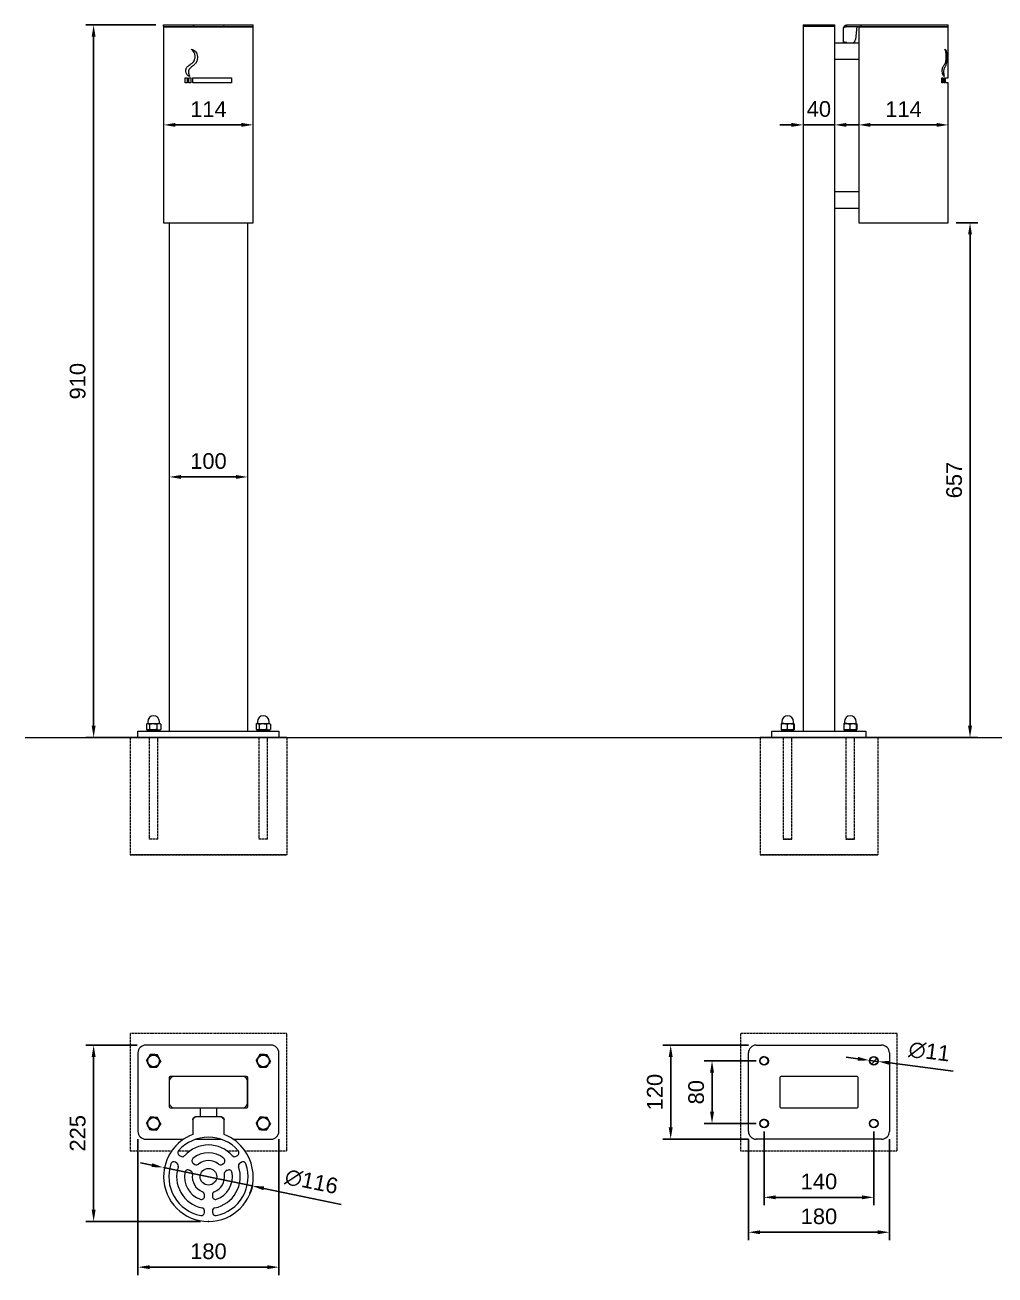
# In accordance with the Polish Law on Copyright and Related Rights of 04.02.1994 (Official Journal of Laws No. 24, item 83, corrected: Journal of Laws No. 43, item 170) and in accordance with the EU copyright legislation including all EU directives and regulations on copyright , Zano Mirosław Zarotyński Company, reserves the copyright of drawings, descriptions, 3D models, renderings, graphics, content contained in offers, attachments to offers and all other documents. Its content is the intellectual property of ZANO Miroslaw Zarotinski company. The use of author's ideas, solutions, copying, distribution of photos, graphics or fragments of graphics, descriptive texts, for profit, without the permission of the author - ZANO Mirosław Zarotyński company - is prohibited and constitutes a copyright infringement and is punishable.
# Model space of a CAD drawing. Header units: millimetres. Extents: x -94 to 2095, y 291 to 1887.
# Drawn here: x -94 to 1144, y 291 to 1887 of the extents above; entities that cross this region are included whole.
import ezdxf

# ---------------------------------------------------------------- set-up
doc = ezdxf.new("R2010")
doc.units = ezdxf.units.MM
doc.header["$PDSIZE"] = -1
doc.linetypes.add('HIDDEN', pattern=[1.905, 1.27, -0.635])
for name, color, linetype, lineweight in [('ZANO_R', 7, 'Continuous', 0), ('ZANO_R_przerywana', 7, 'HIDDEN', 0), ('ZANO_W', 1, 'Continuous', 0)]:
    doc.layers.add(name, color=color, linetype=linetype, lineweight=lineweight)
doc.styles.add('Arial', font='arial.ttf')
doc.styles.get("Standard").update_dxf_attribs({"font": 'ARIALUNI.TTF'})
doc.dimstyles.new('pl i ang', dxfattribs={"dimtxt": 50, "dimasz": 50, "dimexe": 1.25, "dimexo": 0.625, "dimgap": 10, "dimtad": 1, "dimtoh": 1, "dimtxsty": 'Standard', "dimcen": 2.5, "dimclrd": 1, "dimclre": 1, "dimclrt": 1, "dimadec": 0, "dimazin": 0, "dimtfac": 1, "dimtmove": 0, "dimatfit": 3, "dimfxl": 1, "dimarcsym": 1})
pattern_1 = [(45, (573.797, 371.81), (-11.2315, 11.2315), [])]

# ---------------------------------------------------------------- blocks, each defined once
blk = doc.blocks.new('*D423')
at = {"layer": 'ZANO_W', "color": 1, "lineweight": -2}
for p, q in [((73, 1887.4), (-16.4, 1887.4)), ((-6.4, 1872.4), (-6.4, 992.4)), ((40.1, 977.4), (-16.4, 977.4))]:
    blk.add_line(p, q, dxfattribs=at)
at = {"layer": 'ZANO_W', "color": 1}
for points in [[(-3.9, 1872.4), (-8.9, 1872.4), (-6.4, 1887.4)], [(-8.9, 992.4), (-3.9, 992.4), (-6.4, 977.4)]]:
    blk.add_solid(points, dxfattribs=at)
at = {"layer": 'ZANO_W', "color": 1, "insert": (-26.7, 1432.4), "char_height": 20, "attachment_point": 5, "rotation": 90, "style": 'Arial'}
blk.add_mtext('910', dxfattribs=at)
blk = doc.blocks.new('*D425')
at = {"layer": 'ZANO_W', "color": 1, "lineweight": -2}
for p, q in [((49.3, 584.3), (-16.4, 584.3)), ((-6.4, 569.3), (-6.4, 374)), ((130.2, 359), (-16.4, 359))]:
    blk.add_line(p, q, dxfattribs=at)
at = {"layer": 'ZANO_W', "color": 1}
for points in [[(-3.9, 569.3), (-8.9, 569.3), (-6.4, 584.3)], [(-8.9, 374), (-3.9, 374), (-6.4, 359)]]:
    blk.add_solid(points, dxfattribs=at)
at = {"layer": 'ZANO_W', "color": 1, "insert": (-26.7, 471.7), "char_height": 20, "attachment_point": 5, "rotation": 90, "style": 'Arial'}
blk.add_mtext('225', dxfattribs=at)
blk = doc.blocks.new('*D426')
at = {"layer": 'ZANO_W', "color": 1, "lineweight": -2}
for p, q in [((839.6, 564.2), (773.2, 564.2)), ((783.2, 549.2), (783.2, 499.2)), ((839.6, 484.2), (773.2, 484.2))]:
    blk.add_line(p, q, dxfattribs=at)
at = {"layer": 'ZANO_W', "color": 1}
for points in [[(785.7, 549.2), (780.7, 549.2), (783.2, 564.2)], [(780.7, 499.2), (785.7, 499.2), (783.2, 484.2)]]:
    blk.add_solid(points, dxfattribs=at)
at = {"layer": 'ZANO_W', "color": 1, "insert": (763, 524.2), "char_height": 20, "attachment_point": 5, "rotation": 90, "style": 'Arial'}
blk.add_mtext('80', dxfattribs=at)
blk = doc.blocks.new('*D427')
at = {"layer": 'ZANO_W', "color": 1, "lineweight": -2}
for p, q in [((829.6, 584.3), (720.4, 584.3)), ((730.4, 479.2), (730.4, 569.3)), ((829.6, 464.2), (720.4, 464.2))]:
    blk.add_line(p, q, dxfattribs=at)
at = {"layer": 'ZANO_W', "color": 1}
for points in [[(732.9, 569.3), (727.9, 569.3), (730.4, 584.3)], [(727.9, 479.2), (732.9, 479.2), (730.4, 464.2)]]:
    blk.add_solid(points, dxfattribs=at)
at = {"layer": 'ZANO_W', "color": 1, "insert": (710.2, 524.3), "char_height": 20, "attachment_point": 5, "rotation": 90, "style": 'Arial'}
blk.add_mtext('120', dxfattribs=at)
blk = doc.blocks.new('*D428')
at = {"layer": 'ZANO_W', "color": 1, "lineweight": -2}
for p, q in [((849.6, 474.2), (849.6, 379.9)), ((989.7, 474.2), (989.7, 379.9)), ((864.6, 389.9), (974.7, 389.9))]:
    blk.add_line(p, q, dxfattribs=at)
at = {"layer": 'ZANO_W', "color": 1}
for points in [[(864.6, 392.4), (864.6, 387.4), (849.6, 389.9)], [(974.7, 387.4), (974.7, 392.4), (989.7, 389.9)]]:
    blk.add_solid(points, dxfattribs=at)
at = {"layer": 'ZANO_W', "color": 1, "insert": (919.7, 410.1), "char_height": 20, "attachment_point": 5, "style": 'Arial'}
blk.add_mtext('140', dxfattribs=at)
blk = doc.blocks.new('*D429')
at = {"layer": 'ZANO_W', "color": 1, "lineweight": -2}
for p, q in [((829.6, 464.2), (829.6, 335.3)), ((1009.7, 464.2), (1009.7, 335.3)), ((844.6, 345.3), (994.7, 345.3))]:
    blk.add_line(p, q, dxfattribs=at)
at = {"layer": 'ZANO_W', "color": 1}
for points in [[(844.6, 347.8), (844.6, 342.8), (829.6, 345.3)], [(994.7, 342.8), (994.7, 347.8), (1009.7, 345.3)]]:
    blk.add_solid(points, dxfattribs=at)
at = {"layer": 'ZANO_W', "color": 1, "insert": (919.7, 365.5), "char_height": 20, "attachment_point": 5, "style": 'Arial'}
blk.add_mtext('180', dxfattribs=at)
blk = doc.blocks.new('*D430')
at = {"layer": 'ZANO_W', "color": 1, "lineweight": -2}
for p, q in [((50.1, 464.2), (50.1, 290.7)), ((230.2, 464.2), (230.2, 290.7)), ((65.1, 300.7), (215.2, 300.7))]:
    blk.add_line(p, q, dxfattribs=at)
at = {"layer": 'ZANO_W', "color": 1}
for points in [[(65.1, 303.2), (65.1, 298.2), (50.1, 300.7)], [(215.2, 298.2), (215.2, 303.2), (230.2, 300.7)]]:
    blk.add_solid(points, dxfattribs=at)
at = {"layer": 'ZANO_W', "color": 1, "insert": (140.2, 320.9), "char_height": 20, "attachment_point": 5, "style": 'Arial'}
blk.add_mtext('180', dxfattribs=at)
blk = doc.blocks.new('*D431')
at = {"layer": 'ZANO_W', "color": 1, "lineweight": -2}
for p, q in [((1094.8, 1634.8), (1122.6, 1634.8)), ((1112.6, 1619.8), (1112.6, 992.4)), ((989.6, 977.4), (1122.6, 977.4))]:
    blk.add_line(p, q, dxfattribs=at)
at = {"layer": 'ZANO_W', "color": 1}
for points in [[(1115.1, 1619.8), (1110.1, 1619.8), (1112.6, 1634.8)], [(1110.1, 992.4), (1115.1, 992.4), (1112.6, 977.4)]]:
    blk.add_solid(points, dxfattribs=at)
at = {"layer": 'ZANO_W', "color": 1, "insert": (1092.4, 1306.1), "char_height": 20, "attachment_point": 5, "rotation": 90, "style": 'Arial'}
blk.add_mtext('657', dxfattribs=at)
blk = doc.blocks.new('*D432')
at = {"layer": 'ZANO_W', "color": 1, "lineweight": -2}
for p, q in [((970.5, 1769.8), (970.5, 1769.8)), ((985.5, 1759.8), (1069.8, 1759.8)), ((1084.8, 1769.8), (1084.8, 1769.8))]:
    blk.add_line(p, q, dxfattribs=at)
at = {"layer": 'ZANO_W', "color": 1}
for points in [[(985.5, 1762.3), (985.5, 1757.3), (970.5, 1759.8)], [(1069.8, 1757.3), (1069.8, 1762.3), (1084.8, 1759.8)]]:
    blk.add_solid(points, dxfattribs=at)
at = {"layer": 'ZANO_W', "color": 1, "insert": (1027.7, 1779.9), "char_height": 20, "attachment_point": 5, "style": 'Arial'}
blk.add_mtext('114', dxfattribs=at)
blk = doc.blocks.new('*D433')
at = {"layer": 'ZANO_W', "color": 1, "lineweight": -2}
for p, q in [((884.6, 1759.8), (869.6, 1759.8)), ((899.6, 1769.8), (899.6, 1769.8)), ((939.6, 1759.8), (899.6, 1759.8)), ((939.6, 1769.8), (939.6, 1769.8)), ((954.6, 1759.8), (969.6, 1759.8))]:
    blk.add_line(p, q, dxfattribs=at)
at = {"layer": 'ZANO_W', "color": 1}
for points in [[(884.6, 1757.3), (884.6, 1762.3), (899.6, 1759.8)], [(954.6, 1762.3), (954.6, 1757.3), (939.6, 1759.8)]]:
    blk.add_solid(points, dxfattribs=at)
at = {"layer": 'ZANO_W', "color": 1, "insert": (919.6, 1780), "char_height": 20, "attachment_point": 5, "style": 'Arial'}
blk.add_mtext('40', dxfattribs=at)
blk = doc.blocks.new('*D434')
at = {"layer": 'ZANO_W', "color": 1, "lineweight": -2}
for p, q in [((83, 1769.8), (83, 1769.8)), ((98, 1759.8), (182.3, 1759.8)), ((197.3, 1769.8), (197.3, 1769.8))]:
    blk.add_line(p, q, dxfattribs=at)
at = {"layer": 'ZANO_W', "color": 1}
for points in [[(98, 1762.3), (98, 1757.3), (83, 1759.8)], [(182.3, 1757.3), (182.3, 1762.3), (197.3, 1759.8)]]:
    blk.add_solid(points, dxfattribs=at)
at = {"layer": 'ZANO_W', "color": 1, "insert": (140.2, 1779.9), "char_height": 20, "attachment_point": 5, "style": 'Arial'}
blk.add_mtext('114', dxfattribs=at)
blk = doc.blocks.new('*D435')
at = {"layer": 'ZANO_W', "color": 1, "lineweight": -2}
for p, q in [((90.1, 1320.1), (90.1, 1320.1)), ((105.1, 1310.1), (175.2, 1310.1)), ((190.2, 1320.1), (190.2, 1320.1))]:
    blk.add_line(p, q, dxfattribs=at)
at = {"layer": 'ZANO_W', "color": 1}
for points in [[(105.1, 1312.6), (105.1, 1307.6), (90.1, 1310.1)], [(175.2, 1307.6), (175.2, 1312.6), (190.2, 1310.1)]]:
    blk.add_solid(points, dxfattribs=at)
at = {"layer": 'ZANO_W', "color": 1, "insert": (140.2, 1330.3), "char_height": 20, "attachment_point": 5, "style": 'Arial'}
blk.add_mtext('100', dxfattribs=at)
blk = doc.blocks.new('*D436')
at = {"layer": 'ZANO_W', "color": 1, "lineweight": -2}
for p, q in [((969.4, 566.8), (954.5, 568.8)), ((984.3, 564.9), (995.2, 563.5)), ((1010.1, 561.6), (1090.9, 551.1))]:
    blk.add_line(p, q, dxfattribs=at)
at = {"layer": 'ZANO_W', "color": 1}
for points in [[(969.1, 564.4), (969.7, 569.3), (984.3, 564.9)], [(1010.4, 564.1), (1009.7, 559.1), (995.2, 563.5)]]:
    blk.add_solid(points, dxfattribs=at)
at = {"layer": 'ZANO_W', "color": 1, "insert": (1060.6, 576), "char_height": 20, "attachment_point": 5, "rotation": 352.6423, "style": 'Arial'}
blk.add_mtext('∅11', dxfattribs=at)
blk = doc.blocks.new('*D437')
at = {"layer": 'ZANO_W', "color": 1, "lineweight": -2}
for p, q in [((68, 431), (53.4, 434.1)), ((82.7, 428), (196.1, 404.5)), ((309.7, 380.9), (210.8, 401.4))]:
    blk.add_line(p, q, dxfattribs=at)
blk.add_arc((139.4, 416.2), 57.9, 338.3855, 350.093, dxfattribs=at)
at = {"layer": 'ZANO_W', "color": 1}
for points in [[(67.5, 428.6), (68.5, 433.5), (82.7, 428)], [(211.3, 403.9), (210.3, 399), (196.1, 404.5)]]:
    blk.add_solid(points, dxfattribs=at)
at = {"layer": 'ZANO_W', "color": 1, "insert": (271.8, 410), "char_height": 20, "attachment_point": 5, "rotation": 348.2925, "style": 'Arial'}
blk.add_mtext('∅116', dxfattribs=at)

msp = doc.modelspace()

# ---------------------------------------------------------------- hatches: boundary and pattern name
at = {"layer": 'ZANO_R'}
h = msp.add_hatch(dxfattribs=at)
h.set_pattern_fill('ANSI31', color=256, scale=5.002749, style=0)
h.set_pattern_definition(pattern_1)
edge = h.paths.add_edge_path(flags=0)
edge.add_arc((849.6, 564.2), 5, 0, 360)
h = msp.add_hatch(dxfattribs=at)
h.set_pattern_fill('ANSI31', color=256, scale=5.002749, style=0)
h.set_pattern_definition(pattern_1)
edge = h.paths.add_edge_path(flags=0)
edge.add_arc((989.7, 564.2), 5, 0, 360)

# ---------------------------------------------------------------- linework, layer by layer
for p, q in [((83, 1887.4), (197.3, 1887.4)), ((83, 1885.4), (83, 1887.4)), ((83, 1885.4), (197.3, 1885.4)), ((83, 1884.9), (83, 1634.8)), ((83, 1884.9), (197.3, 1884.9)), ((90.1, 1885.4), (90.1, 1884.9)), ((120.8, 1885.3), (120.1, 1885.4)), ((122.1, 1885.3), (120.1, 1885.3)), ((122.1, 1885.3), (120.1, 1885.3)), ((120.1, 1885.3), (120.1, 1885.3)), ((120.1, 1884.9), (120.1, 1885.3)), ((122.1, 1885.3), (122.1, 1885.3)), ((122.1, 1884.9), (122.1, 1885.3)), ((122.1, 1885.3), (122.3, 1884.9)), ((158, 1884.9), (158.2, 1885.3)), ((158.2, 1885.3), (160.2, 1885.3)), ((158.2, 1885.3), (160.2, 1885.3)), ((158.2, 1885.3), (158.2, 1885.3)), ((158.2, 1885.3), (158.2, 1884.9)), ((160.2, 1885.4), (159.5, 1885.3)), ((160.2, 1885.3), (160.2, 1885.3)), ((160.2, 1885.3), (160.2, 1884.9)), ((190.2, 1885.4), (190.2, 1884.9)), ((197.3, 1885.4), (197.3, 1887.4)), ((197.3, 1634.8), (197.3, 1884.9)), ((899.6, 1887.4), (899.6, 1885.9)), ((899.6, 1887.4), (906, 1887.4)), ((899.6, 1885.9), (906, 1885.9)), ((899.6, 1885.9), (899.6, 985.4)), ((906, 1887.4), (933.2, 1887.4)), ((906, 1885.9), (933.2, 1885.9)), ((933.2, 1887.4), (939.6, 1887.4)), ((933.2, 1885.9), (939.6, 1885.9)), ((939.6, 1887.4), (939.6, 1885.9)), ((939.6, 1885.9), (939.6, 985.4)), ((955.1, 1885.4), (955.1, 1887.4)), ((955.1, 1887.4), (973.6, 1887.4)), ((955.1, 1885.4), (973.6, 1885.4)), ((955.1, 1885.3), (968.3, 1885.3)), ((966.6, 1868.9), (968.3, 1885.3)), ((970.5, 1884.9), (970.5, 1634.8)), ((970.5, 1884.9), (1084.8, 1884.9)), ((973.6, 1885.4), (973.6, 1887.4)), ((973.6, 1887.4), (1027.7, 1887.4)), ((973.6, 1885.4), (1027.7, 1885.4)), ((1027.7, 1887.4), (1084.8, 1887.4)), ((1027.7, 1885.4), (1084.8, 1885.4)), ((1084.8, 1885.4), (1084.8, 1887.4)), ((1084.8, 1819.8), (1084.8, 1884.9)), ((951.1, 1865.7), (951.1, 1883.4)), ((939.6, 1864.5), (970.5, 1864.5)), ((955.1, 1865.1), (957.8, 1864.5)), ((958.9, 1864.4), (961.6, 1864.4)), ((970.5, 1843.2), (939.6, 1843.2)), ((110.5, 1819.8), (112.9, 1819.8)), ((110.5, 1813.7), (110.5, 1819.8)), ((112.9, 1813.7), (110.5, 1813.7)), ((112.9, 1819.8), (112.9, 1813.7)), ((115.3, 1819.8), (117.7, 1819.8)), ((115.3, 1813.7), (115.3, 1819.8)), ((117.7, 1813.7), (115.3, 1813.7)), ((117.7, 1819.8), (117.7, 1813.7)), ((120.1, 1819.8), (169.8, 1819.8)), ((120.1, 1813.7), (120.1, 1819.8)), ((169.8, 1813.7), (120.1, 1813.7)), ((169.8, 1819.8), (169.8, 1813.7)), ((1076.6, 1819.8), (1078, 1819.8)), ((1076.6, 1813.7), (1076.6, 1819.8)), ((1078, 1813.7), (1076.6, 1813.7)), ((1078, 1819.8), (1078, 1813.7)), ((1079.2, 1819.8), (1080.3, 1819.8)), ((1079.2, 1813.7), (1079.2, 1819.8)), ((1080.3, 1813.7), (1079.2, 1813.7)), ((1080.3, 1819.8), (1080.3, 1813.7)), ((1081.2, 1819.8), (1084.8, 1819.8)), ((1081.2, 1813.7), (1081.2, 1819.8)), ((1084.8, 1813.7), (1081.2, 1813.7)), ((1084.8, 1634.8), (1084.8, 1813.7)), ((939.6, 1674.5), (970.5, 1674.5)), ((970.5, 1653.2), (939.6, 1653.2)), ((83, 1634.8), (197.3, 1634.8)), ((90.1, 1634.8), (90.1, 985.4)), ((190.2, 1634.8), (190.2, 985.4)), ((970.5, 1634.8), (1084.8, 1634.8)), ((60.9, 994.3), (60.9, 987.7)), ((62.1, 995), (61.1, 994.4)), ((62.1, 995), (63, 995)), ((62.6, 997.5), (62.6, 995.2)), ((63, 995), (69.7, 995)), ((65.1, 994.3), (65.1, 987.7)), ((69.7, 995), (76.8, 995)), ((74.3, 994.3), (74.3, 987.7)), ((76.8, 995), (78.1, 995)), ((77.6, 995.2), (77.6, 997.5)), ((79.1, 994.4), (78.1, 995)), ((79.3, 994.3), (79.1, 994.4)), ((79.3, 994.3), (79.3, 987.7)), ((201, 994.3), (201, 987.7)), ((202.2, 995), (201.2, 994.4)), ((202.2, 995), (203, 995)), ((202.7, 997.5), (202.7, 995.2)), ((203, 995), (209.8, 995)), ((205.1, 994.3), (205.1, 987.7)), ((209.8, 995), (216.9, 995)), ((214.4, 994.3), (214.4, 987.7)), ((216.9, 995), (218.2, 995)), ((217.7, 995.2), (217.7, 997.5)), ((219.2, 994.4), (218.2, 995)), ((219.4, 994.3), (219.2, 994.4)), ((219.4, 994.3), (219.4, 987.7)), ((871.4, 994.3), (871.4, 987.7)), ((875.3, 995), (871.7, 995)), ((872.2, 997.5), (872.2, 995.2)), ((875.3, 995), (883.3, 995)), ((879.2, 994.3), (879.2, 987.7)), ((883.3, 995), (887.7, 995)), ((887.2, 995.2), (887.2, 997.5)), ((887.4, 994.3), (887.4, 987.7)), ((887.9, 994.3), (887.9, 987.7)), ((951.5, 994.3), (951.5, 987.7)), ((955.3, 995), (951.7, 995)), ((952.2, 997.5), (952.2, 995.2)), ((955.3, 995), (963.3, 995)), ((959.2, 994.3), (959.2, 987.7)), ((963.3, 995), (967.7, 995)), ((967.2, 995.2), (967.2, 997.5)), ((967.4, 994.3), (967.4, 987.7)), ((968, 994.3), (968, 987.7)), ((-94, 977.4), (559.7, 977.4)), ((40.1, 977.4), (240.2, 977.4)), ((240.2, 977.4), (40.1, 977.4)), ((50.1, 977.4), (50.1, 985.4)), ((50.1, 985.4), (60.1, 985.4)), ((60.1, 985.4), (220.2, 985.4)), ((61.1, 987.6), (62.1, 987)), ((62.1, 987), (62.1, 985.4)), ((62.1, 987), (63, 987)), ((63, 987), (68.6, 987)), ((63, 987), (69.7, 987)), ((75.6, 977.4), (64.6, 977.4)), ((75.6, 977.4), (64.6, 977.4)), ((68.6, 987), (76.8, 987)), ((69.7, 987), (76.8, 987)), ((76.8, 987), (78.1, 987)), ((78.1, 987), (79.1, 987.6)), ((78.1, 985.4), (78.1, 987)), ((79.1, 987.6), (79.3, 987.7)), ((201.2, 987.6), (202.2, 987)), ((202.2, 987), (202.2, 985.4)), ((202.2, 987), (203, 987)), ((203, 987), (208.7, 987)), ((203, 987), (209.8, 987)), ((215.7, 977.4), (204.7, 977.4)), ((215.7, 977.4), (204.7, 977.4)), ((208.7, 987), (216.9, 987)), ((209.8, 987), (216.9, 987)), ((216.9, 987), (218.2, 987)), ((218.2, 987), (219.2, 987.6)), ((218.2, 985.4), (218.2, 987)), ((219.2, 987.6), (219.4, 987.7)), ((220.2, 985.4), (230.2, 985.4)), ((230.2, 985.4), (230.2, 977.4)), ((559.7, 977.4), (1261.8, 977.4)), ((844.6, 977.4), (994.7, 977.4)), ((994.7, 977.4), (844.6, 977.4)), ((859.6, 977.4), (859.6, 985.4)), ((859.6, 985.4), (869.6, 985.4)), ((869.6, 985.4), (969.6, 985.4)), ((871.7, 987), (871.7, 985.4)), ((871.7, 987), (887.5, 987)), ((875.3, 987), (871.7, 987)), ((874.2, 977.4), (885.2, 977.4)), ((874.2, 977.4), (885.2, 977.4)), ((875.3, 987), (883.3, 987)), ((883.3, 987), (887.7, 987)), ((887.7, 985.4), (887.7, 987)), ((887.7, 987), (887.7, 987)), ((951.7, 987), (951.7, 985.4)), ((951.7, 987), (967.6, 987)), ((955.3, 987), (951.7, 987)), ((954.2, 977.4), (965.2, 977.4)), ((954.2, 977.4), (965.2, 977.4)), ((955.3, 987), (963.3, 987)), ((963.3, 987), (967.7, 987)), ((967.7, 985.4), (967.7, 987)), ((967.7, 987), (967.7, 987)), ((969.6, 985.4), (979.6, 985.4)), ((979.6, 985.4), (979.6, 977.4)), ((220.2, 584.3), (60.1, 584.3)), ((839.6, 584.3), (999.7, 584.3)), ((50.1, 574.3), (50.1, 474.2)), ((230.2, 474.2), (230.2, 574.3)), ((829.6, 474.2), (829.6, 574.3)), ((1009.7, 574.3), (1009.7, 474.2)), ((90, 542.9), (90, 505.7)), ((188.8, 544.4), (91.5, 544.4)), ((183.8, 544.3), (96.5, 544.3)), ((190.3, 505.7), (190.3, 542.9)), ((869.6, 542.9), (869.6, 505.7)), ((968.3, 544.4), (871.1, 544.4)), ((969.8, 505.7), (969.8, 542.9)), ((90.1, 537.9), (90.1, 510.7)), ((190.2, 510.7), (190.2, 537.9)), ((91.5, 504.2), (188.8, 504.2)), ((96.5, 504.3), (183.8, 504.3)), ((129.5, 504.2), (129.5, 492.8)), ((150.8, 492.8), (150.8, 504.2)), ((871.1, 504.2), (968.3, 504.2)), ((120.1, 488.8), (120.1, 470.3)), ((156.2, 492.8), (124.1, 492.8)), ((160.2, 470.3), (160.2, 488.8)), ((60.1, 464.2), (108.5, 464.2)), ((124.3, 464.2), (156, 464.2)), ((171.8, 464.2), (220.2, 464.2)), ((999.7, 464.2), (839.6, 464.2)), ((99.8, 433.7), (98.1, 434.7)), ((103.1, 443.4), (104.8, 442.4)), ((121, 433), (122.9, 432)), ((157.4, 432), (159.3, 433)), ((175.5, 442.4), (177.2, 443.4)), ((182.2, 434.7), (180.5, 433.7)), ((117.9, 423.3), (116, 424.4)), ((164.3, 424.4), (162.4, 423.3)), ((135.1, 391.2), (135.1, 393.4)), ((145.2, 393.4), (145.2, 391.2)), ((135.1, 370.5), (135.1, 372.6)), ((145.2, 372.6), (145.2, 370.5)), ((114.7, 365), (114.7, 365))]:
    msp.add_line(p, q, dxfattribs=at)
for centre, radius in [((70.1, 564.2), 7.5), ((210.2, 564.2), 7.5), ((849.6, 564.3), 5.5), ((849.6, 564.2), 5), ((989.7, 564.2), 5.5), ((989.7, 564.2), 5), ((70.1, 484.2), 7.5), ((210.2, 484.2), 7.5), ((849.6, 484.3), 5.5), ((849.6, 484.2), 5), ((989.7, 484.2), 5.5), ((989.7, 484.2), 5), ((140.2, 416.2), 10.6)]:
    msp.add_circle(centre, radius, dxfattribs=at)
for centre, radius, start, end in [((961.6, 1869.4), 5, 270, 354), ((958.9, 1869.4), 5, 257.7545, 270), ((62.4, 995.2), 0.25, 270, 0), ((70.1, 997.5), 7.5, 0, 180), ((77.9, 995.2), 0.25, 180, 270), ((202.4, 995.2), 0.25, 270, 0), ((210.2, 997.5), 7.5, 0, 180), ((217.9, 995.2), 0.25, 180, 270), ((871.9, 995.2), 0.25, 270, 0), ((879.7, 997.5), 7.5, 0, 180), ((887.4, 995.2), 0.25, 180, 270), ((952, 995.2), 0.25, 270, 0), ((959.7, 997.5), 7.5, 0, 180), ((967.5, 995.2), 0.25, 180, 270), ((60.1, 574.3), 10, 90, 180), ((220.2, 574.3), 10, 0, 90), ((839.6, 574.3), 10, 90, 180), ((999.7, 574.3), 10, 0, 90), ((70.1, 564.2), 8, 146.8424, 206.8424), ((70.1, 564.2), 8, 206.8424, 266.8424), ((70.1, 564.2), 8, 86.8424, 146.8424), ((70.1, 564.2), 8, 266.8424, 326.8424), ((70.1, 564.2), 8, 26.8424, 86.8424), ((70.1, 564.2), 8, 326.8424, 26.8424), ((210.2, 564.2), 8, 146.8424, 206.8424), ((210.2, 564.2), 8, 206.8424, 266.8424), ((210.2, 564.2), 8, 86.8424, 146.8424), ((210.2, 564.2), 8, 266.8424, 326.8424), ((210.2, 564.2), 8, 26.8424, 86.8424), ((210.2, 564.2), 8, 326.8424, 26.8424), ((849.6, 564.2), 5.5, 90, 155.8428), ((91.5, 542.9), 1.5, 90, 180), ((96.5, 537.9), 6.4, 90, 180), ((183.8, 537.9), 6.4, 0, 90), ((188.8, 542.9), 1.5, 0, 90), ((871.1, 542.9), 1.5, 90, 180), ((968.3, 542.9), 1.5, 0, 90), ((91.5, 505.7), 1.5, 180, 270), ((96.5, 510.7), 6.4, 180, 270), ((183.8, 510.7), 6.4, 270, 0), ((188.8, 505.7), 1.5, 270, 0), ((871.1, 505.7), 1.5, 180, 270), ((968.3, 505.7), 1.5, 270, 0), ((70.1, 484.2), 8, 146.8424, 206.8424), ((70.1, 484.2), 8, 206.8424, 266.8424), ((70.1, 484.2), 8, 86.8424, 146.8424), ((70.1, 484.2), 8, 266.8424, 326.8424), ((70.1, 484.2), 8, 26.8424, 86.8424), ((70.1, 484.2), 8, 326.8424, 26.8424), ((210.2, 484.2), 8, 146.8424, 206.8424), ((210.2, 484.2), 8, 206.8424, 266.8424), ((210.2, 484.2), 8, 86.8424, 146.8424), ((210.2, 484.2), 8, 266.8424, 326.8424), ((210.2, 484.2), 8, 26.8424, 86.8424), ((210.2, 484.2), 8, 326.8424, 26.8424), ((849.6, 484.2), 5.5, 90, 155.8428), ((60.1, 474.2), 10, 180, 270), ((140.9, 416.2), 57.9, 110.9828, 180), ((140.2, 416.2), 50.6, 41.1478, 138.8522), ((139.4, 416.2), 57.9, 0, 69.0172), ((220.2, 474.2), 10, 270, 0), ((839.6, 474.2), 10, 180, 270), ((999.7, 474.2), 10, 270, 0), ((105.1, 446.9), 4, 138.8522, 240), ((140.2, 416.2), 40.6, 41.6551, 138.3449), ((175.2, 446.9), 4, 300, 41.1478), ((140.2, 416.2), 50.6, 161.1478, 258.8522), ((96.1, 431.3), 4, 60, 161.1478), ((97.8, 430.2), 4, 341.6551, 60), ((106.8, 445.8), 4, 240, 318.3449), ((123, 436.5), 4, 130.1851, 240), ((140.2, 416.2), 30.6, 49.8149, 130.1851), ((124.9, 435.4), 4, 240, 308.494), ((140.2, 416.2), 20.6, 51.506, 128.494), ((140.2, 416.2), 50.6, 281.1478, 18.8522), ((155.4, 435.4), 4, 231.506, 300), ((157.3, 436.5), 4, 300, 49.8149), ((173.5, 445.8), 4, 221.6551, 300), ((182.5, 430.2), 4, 120, 198.3449), ((184.2, 431.3), 4, 18.8522, 120), ((140.2, 416.2), 57.2, 180, 0), ((140.2, 416.2), 40.6, 161.6551, 258.3449), ((140.2, 416.2), 30.6, 169.8149, 250.1851), ((114, 420.9), 4, 60, 169.8149), ((115.9, 419.8), 4, 351.506, 60), ((140.2, 416.2), 20.6, 171.506, 248.494), ((140.2, 416.2), 20.6, 291.506, 8.494), ((140.2, 416.2), 40.6, 281.6551, 18.3449), ((140.2, 416.2), 30.6, 289.8149, 10.1851), ((164.4, 419.8), 4, 120, 188.494), ((166.3, 420.9), 4, 10.1851, 120), ((131.1, 391.2), 4, 250.1851, 0), ((131.1, 393.4), 4, 0, 68.494), ((149.2, 393.4), 4, 111.506, 180), ((149.2, 391.2), 4, 180, 289.8149), ((131.1, 370.5), 4, 258.8522, 0), ((131.1, 372.6), 4, 0, 78.3449), ((149.2, 372.6), 4, 101.6551, 180), ((149.2, 370.5), 4, 180, 281.1478)]:
    msp.add_arc(centre, radius, start, end, dxfattribs=at)
for points in [[(951.1, 1883.4), (951.1, 1883.9), (951.3, 1885), (952.2, 1886.3), (953.5, 1887.2), (954.6, 1887.3), (955.1, 1887.4)], [(124.1, 492.8), (123.8, 492.7), (123.1, 492.6), (122.1, 491.7), (121.1, 490.4), (120.5, 489.3), (120.1, 488.8)], [(160.2, 488.8), (159.8, 489.3), (159.2, 490.4), (158.2, 491.7), (157.2, 492.6), (156.5, 492.7), (156.2, 492.8)]]:
    msp.add_open_spline(points, degree=3, dxfattribs=at)
for points, knots in [([(955.1, 1885.3), (954.6, 1885.1), (953.7, 1884.9), (952.4, 1884.4), (951.5, 1884), (951.1, 1883.7), (951.1, 1883.5), (951.1, 1883.4)], [0, 0, 0, 0, 0.224324, 0.448684, 0.673044, 0.897403, 1, 1, 1, 1]), ([(953.8, 1884.9), (954, 1885), (954.3, 1885.3), (954.8, 1885.4), (955.1, 1885.4)], [0, 0, 0, 0, 0.441106, 1, 1, 1, 1]), ([(116.2, 1821.6), (115.5, 1821.9), (114.2, 1822.5), (112.7, 1824.2), (111.6, 1826.5), (111.3, 1829), (111.6, 1831.5), (112.6, 1833.5), (114.1, 1835), (115.9, 1836.3), (117.9, 1837.6), (120, 1839.2), (122, 1841.4), (122.9, 1844), (123.2, 1846.4), (123.1, 1848.4), (122.7, 1850.4), (121.9, 1852.6), (120.4, 1854.9), (118.8, 1855.9), (118.1, 1856.4)], [0, 0, 0, 0, 0.053666, 0.107236, 0.162857, 0.224158, 0.275633, 0.327344, 0.376596, 0.426123, 0.486726, 0.547189, 0.616676, 0.686496, 0.73117, 0.775875, 0.821081, 0.866247, 0.938823, 1, 1, 1, 1]), ([(118.1, 1856.4), (118.6, 1856.3), (119.7, 1856.1), (121.3, 1855.3), (122.8, 1854.3), (124.3, 1852.8), (125.6, 1850.4), (126.3, 1847.1), (126.1, 1844.1), (125.4, 1841.5), (124.3, 1839), (122.4, 1836.8), (119.8, 1834.9), (117.5, 1833.2), (115.8, 1831.1), (114.8, 1829.1), (114.6, 1827), (115, 1825.1), (115.6, 1823.2), (116, 1822.1), (116.2, 1821.6)], [0, 0, 0, 0, 0.041648, 0.083247, 0.123458, 0.163665, 0.233909, 0.307392, 0.389318, 0.439178, 0.488989, 0.571278, 0.640728, 0.710151, 0.778226, 0.827544, 0.866332, 0.915397, 0.964601, 1, 1, 1, 1]), ([(955.1, 1865.1), (954.6, 1865.1), (953.8, 1865.1), (952.6, 1865.2), (951.7, 1865.4), (951.2, 1865.5), (951.1, 1865.7), (951.1, 1865.7)], [0, 0, 0, 0, 0.210731, 0.421574, 0.634216, 0.849517, 1, 1, 1, 1]), ([(1079.6, 1821.6), (1079.3, 1821.9), (1078.6, 1822.5), (1077.8, 1824.2), (1077.2, 1826.5), (1077, 1829), (1077.2, 1831.5), (1077.8, 1833.5), (1078.6, 1835), (1079.5, 1836.3), (1080.3, 1837.6), (1081.2, 1839.2), (1081.9, 1841.4), (1082.2, 1844), (1082.3, 1846.4), (1082.2, 1848.4), (1082.1, 1850.4), (1081.8, 1852.6), (1081.3, 1854.9), (1080.7, 1855.9), (1080.4, 1856.4)], [0, 0, 0, 0, 0.053666, 0.107236, 0.162857, 0.224158, 0.275633, 0.327344, 0.376596, 0.426123, 0.486726, 0.547189, 0.616676, 0.686496, 0.73117, 0.775875, 0.821081, 0.866247, 0.938823, 1, 1, 1, 1]), ([(1080.4, 1856.4), (1080.6, 1856.3), (1081.1, 1856.1), (1081.7, 1855.3), (1082.1, 1854.3), (1082.6, 1852.8), (1083, 1850.4), (1083.1, 1847.1), (1083.1, 1844.1), (1082.9, 1841.5), (1082.6, 1839), (1082, 1836.8), (1081.1, 1834.9), (1080.2, 1833.2), (1079.4, 1831.1), (1078.9, 1829.1), (1078.8, 1827), (1079, 1825.1), (1079.3, 1823.2), (1079.5, 1822.1), (1079.6, 1821.6)], [0, 0, 0, 0, 0.041648, 0.083247, 0.123458, 0.163665, 0.233909, 0.307392, 0.389318, 0.439178, 0.488989, 0.571278, 0.640728, 0.710151, 0.778226, 0.827544, 0.866332, 0.915397, 0.964601, 1, 1, 1, 1]), ([(61.1, 994.4), (61.4, 994.6), (62, 994.9), (62.6, 995), (63, 995)], [0, 0, 0, 0, 0.423583, 1, 1, 1, 1]), ([(63, 995), (63, 995), (63.4, 995), (64.1, 994.8), (64.7, 994.5), (65.1, 994.3)], [0, 0, 0, 0, 0.070086, 0.530782, 1, 1, 1, 1]), ([(65.1, 994.3), (65.8, 994.5), (67.3, 994.9), (68.9, 995), (69.7, 995)], [0, 0, 0, 0, 0.495458, 1, 1, 1, 1]), ([(69.7, 995), (69.8, 995), (70.6, 995), (72.2, 994.8), (73.6, 994.5), (74.3, 994.3)], [0, 0, 0, 0, 0.070086, 0.530782, 1, 1, 1, 1]), ([(76.8, 995), (76.2, 994.9), (75.3, 994.8), (74.5, 994.4), (74.3, 994.3)], [0, 0, 0, 0, 0.760801, 1, 1, 1, 1]), ([(79.3, 994.3), (78.7, 994.6), (77.9, 995), (77, 995), (76.8, 995)], [0, 0, 0, 0, 0.745921, 1, 1, 1, 1]), ([(201.2, 994.4), (201.5, 994.6), (202.1, 994.9), (202.7, 995), (203, 995)], [0, 0, 0, 0, 0.423583, 1, 1, 1, 1]), ([(203, 995), (203.1, 995), (203.5, 995), (204.2, 994.8), (204.8, 994.5), (205.1, 994.3)], [0, 0, 0, 0, 0.070086, 0.530782, 1, 1, 1, 1]), ([(205.1, 994.3), (205.9, 994.5), (207.4, 994.9), (209, 995), (209.8, 995)], [0, 0, 0, 0, 0.495458, 1, 1, 1, 1]), ([(209.8, 995), (209.9, 995), (210.7, 995), (212.2, 994.8), (213.7, 994.5), (214.4, 994.3)], [0, 0, 0, 0, 0.070086, 0.530782, 1, 1, 1, 1]), ([(216.9, 995), (216.2, 994.9), (215.4, 994.8), (214.6, 994.4), (214.4, 994.3)], [0, 0, 0, 0, 0.760801, 1, 1, 1, 1]), ([(219.4, 994.3), (218.8, 994.6), (218, 995), (217.1, 995), (216.9, 995)], [0, 0, 0, 0, 0.745921, 1, 1, 1, 1]), ([(871.4, 994.3), (872.4, 994.6), (873.6, 995), (875, 995), (875.3, 995)], [0, 0, 0, 0, 0.745921, 1, 1, 1, 1]), ([(871.7, 995), (871.7, 995), (871.6, 995), (871.5, 994.8), (871.5, 994.5), (871.4, 994.3)], [0, 0, 0, 0, 0.070086, 0.530782, 1, 1, 1, 1]), ([(875.3, 995), (876.3, 994.9), (877.6, 994.8), (878.9, 994.4), (879.2, 994.3)], [0, 0, 0, 0, 0.760801, 1, 1, 1, 1]), ([(879.2, 994.3), (879.8, 994.5), (881.2, 994.9), (882.6, 995), (883.3, 995)], [0, 0, 0, 0, 0.495458, 1, 1, 1, 1]), ([(883.3, 995), (883.4, 995), (884.1, 995), (885.5, 994.8), (886.8, 994.5), (887.4, 994.3)], [0, 0, 0, 0, 0.070086, 0.530782, 1, 1, 1, 1]), ([(887.4, 994.3), (887.4, 994.5), (887.5, 994.9), (887.6, 995), (887.7, 995)], [0, 0, 0, 0, 0.495458, 1, 1, 1, 1]), ([(887.7, 995), (887.7, 995), (887.7, 995), (887.8, 994.8), (887.9, 994.5), (887.9, 994.3)], [0, 0, 0, 0, 0.070086, 0.530782, 1, 1, 1, 1]), ([(951.5, 994.3), (952.4, 994.6), (953.7, 995), (955, 995), (955.3, 995)], [0, 0, 0, 0, 0.745921, 1, 1, 1, 1]), ([(951.7, 995), (951.7, 995), (951.7, 995), (951.6, 994.8), (951.5, 994.5), (951.5, 994.3)], [0, 0, 0, 0, 0.070086, 0.530782, 1, 1, 1, 1]), ([(955.3, 995), (956.3, 994.9), (957.6, 994.8), (958.9, 994.4), (959.2, 994.3)], [0, 0, 0, 0, 0.760801, 1, 1, 1, 1]), ([(959.2, 994.3), (959.9, 994.5), (961.2, 994.9), (962.6, 995), (963.3, 995)], [0, 0, 0, 0, 0.495458, 1, 1, 1, 1]), ([(963.3, 995), (963.4, 995), (964.2, 995), (965.6, 994.8), (966.8, 994.5), (967.4, 994.3)], [0, 0, 0, 0, 0.070086, 0.530782, 1, 1, 1, 1]), ([(967.4, 994.3), (967.5, 994.5), (967.6, 994.9), (967.7, 995), (967.7, 995)], [0, 0, 0, 0, 0.495458, 1, 1, 1, 1]), ([(967.7, 995), (967.7, 995), (967.8, 995), (967.8, 994.8), (967.9, 994.5), (968, 994.3)], [0, 0, 0, 0, 0.070086, 0.530782, 1, 1, 1, 1]), ([(63, 987), (62.9, 987), (62.5, 987), (61.9, 987.1), (61.4, 987.4), (61.1, 987.6)], [0, 0, 0, 0, 0.080079, 0.606466, 1, 1, 1, 1]), ([(65.1, 987.7), (64.7, 987.5), (64, 987.1), (63.3, 987), (63, 987)], [0, 0, 0, 0, 0.495458, 1, 1, 1, 1]), ([(69.7, 987), (69.6, 987), (68.7, 987), (67.2, 987.2), (65.8, 987.5), (65.1, 987.7)], [0, 0, 0, 0, 0.070086, 0.530782, 1, 1, 1, 1]), ([(74.3, 987.7), (73.5, 987.5), (72, 987.1), (70.5, 987), (69.7, 987)], [0, 0, 0, 0, 0.495458, 1, 1, 1, 1]), ([(74.3, 987.7), (74.5, 987.6), (75.3, 987.2), (76.2, 987.1), (76.8, 987)], [0, 0, 0, 0, 0.239199, 1, 1, 1, 1]), ([(76.8, 987), (77, 987), (77.9, 987), (78.7, 987.4), (79.3, 987.7)], [0, 0, 0, 0, 0.254079, 1, 1, 1, 1]), ([(203, 987), (203, 987), (202.6, 987), (202, 987.1), (201.5, 987.4), (201.2, 987.6)], [0, 0, 0, 0, 0.080079, 0.606466, 1, 1, 1, 1]), ([(205.1, 987.7), (204.8, 987.5), (204.1, 987.1), (203.4, 987), (203, 987)], [0, 0, 0, 0, 0.495458, 1, 1, 1, 1]), ([(209.8, 987), (209.6, 987), (208.8, 987), (207.3, 987.2), (205.8, 987.5), (205.1, 987.7)], [0, 0, 0, 0, 0.070086, 0.530782, 1, 1, 1, 1]), ([(214.4, 987.7), (213.6, 987.5), (212.1, 987.1), (210.5, 987), (209.8, 987)], [0, 0, 0, 0, 0.495458, 1, 1, 1, 1]), ([(214.4, 987.7), (214.6, 987.6), (215.4, 987.2), (216.2, 987.1), (216.9, 987)], [0, 0, 0, 0, 0.239199, 1, 1, 1, 1]), ([(216.9, 987), (217.1, 987), (218, 987), (218.8, 987.4), (219.4, 987.7)], [0, 0, 0, 0, 0.254079, 1, 1, 1, 1]), ([(875.3, 987), (875, 987), (873.6, 987), (872.4, 987.4), (871.4, 987.7)], [0, 0, 0, 0, 0.254079, 1, 1, 1, 1]), ([(871.4, 987.7), (871.5, 987.5), (871.5, 987.1), (871.6, 987), (871.7, 987)], [0, 0, 0, 0, 0.495458, 1, 1, 1, 1]), ([(879.2, 987.7), (878.9, 987.6), (877.6, 987.2), (876.3, 987.1), (875.3, 987)], [0, 0, 0, 0, 0.239199, 1, 1, 1, 1]), ([(883.3, 987), (883.2, 987), (882.4, 987), (881, 987.2), (879.8, 987.5), (879.2, 987.7)], [0, 0, 0, 0, 0.070086, 0.530782, 1, 1, 1, 1]), ([(887.4, 987.7), (886.7, 987.5), (885.4, 987.1), (884, 987), (883.3, 987)], [0, 0, 0, 0, 0.495458, 1, 1, 1, 1]), ([(887.7, 987), (887.7, 987), (887.6, 987), (887.5, 987.2), (887.4, 987.5), (887.4, 987.7)], [0, 0, 0, 0, 0.070086, 0.530782, 1, 1, 1, 1]), ([(887.9, 987.7), (887.9, 987.5), (887.8, 987.1), (887.7, 987), (887.7, 987)], [0, 0, 0, 0, 0.495458, 1, 1, 1, 1]), ([(955.3, 987), (955, 987), (953.7, 987), (952.4, 987.4), (951.5, 987.7)], [0, 0, 0, 0, 0.254079, 1, 1, 1, 1]), ([(951.5, 987.7), (951.5, 987.5), (951.6, 987.1), (951.7, 987), (951.7, 987)], [0, 0, 0, 0, 0.495458, 1, 1, 1, 1]), ([(959.2, 987.7), (958.9, 987.6), (957.6, 987.2), (956.3, 987.1), (955.3, 987)], [0, 0, 0, 0, 0.239199, 1, 1, 1, 1]), ([(963.3, 987), (963.2, 987), (962.5, 987), (961.1, 987.2), (959.8, 987.5), (959.2, 987.7)], [0, 0, 0, 0, 0.070086, 0.530782, 1, 1, 1, 1]), ([(967.4, 987.7), (966.8, 987.5), (965.4, 987.1), (964, 987), (963.3, 987)], [0, 0, 0, 0, 0.495458, 1, 1, 1, 1]), ([(967.7, 987), (967.7, 987), (967.6, 987), (967.6, 987.2), (967.5, 987.5), (967.4, 987.7)], [0, 0, 0, 0, 0.070086, 0.530782, 1, 1, 1, 1]), ([(968, 987.7), (967.9, 987.5), (967.8, 987.1), (967.7, 987), (967.7, 987)], [0, 0, 0, 0, 0.495458, 1, 1, 1, 1]), ([(63.4, 568.6), (62.8, 567.6), (61.9, 566.3), (61.1, 565), (60.9, 564.7)], [0, 0, 0, 0, 0.760801, 1, 1, 1, 1]), ([(60.9, 564.7), (61.2, 564.1), (61.9, 562.7), (62.6, 561.3), (63, 560.6)], [0, 0, 0, 0, 0.495458, 1, 1, 1, 1]), ([(63, 560.6), (63, 560.5), (63.4, 559.8), (64.1, 558.4), (64.7, 557.1), (65.1, 556.5)], [0, 0, 0, 0, 0.070086, 0.530782, 1, 1, 1, 1]), ([(65.9, 572.5), (65.3, 571.5), (64.5, 570.2), (63.6, 568.9), (63.4, 568.6)], [0, 0, 0, 0, 0.745921, 1, 1, 1, 1]), ([(70.6, 572.2), (70.4, 572.2), (69.6, 572.3), (68.1, 572.3), (66.6, 572.4), (65.9, 572.5)], [0, 0, 0, 0, 0.070086, 0.530782, 1, 1, 1, 1]), ([(75.2, 571.9), (74.4, 572), (72.9, 572.1), (71.3, 572.2), (70.6, 572.2)], [0, 0, 0, 0, 0.495458, 1, 1, 1, 1]), ([(76.8, 559.8), (76.2, 558.8), (75.3, 557.5), (74.5, 556.3), (74.3, 556)], [0, 0, 0, 0, 0.760801, 1, 1, 1, 1]), ([(77.3, 567.8), (77.2, 567.9), (76.8, 568.7), (76.1, 570.1), (75.5, 571.3), (75.2, 571.9)], [0, 0, 0, 0, 0.070086, 0.530782, 1, 1, 1, 1]), ([(79.3, 563.7), (78.7, 562.8), (77.9, 561.5), (77, 560.2), (76.8, 559.8)], [0, 0, 0, 0, 0.745921, 1, 1, 1, 1]), ([(79.3, 563.7), (79, 564.4), (78.3, 565.7), (77.6, 567.1), (77.3, 567.8)], [0, 0, 0, 0, 0.495458, 1, 1, 1, 1]), ([(203.5, 568.6), (202.8, 567.6), (202, 566.3), (201.2, 565), (201, 564.7)], [0, 0, 0, 0, 0.760801, 1, 1, 1, 1]), ([(201, 564.7), (201.3, 564.1), (202, 562.7), (202.7, 561.3), (203, 560.6)], [0, 0, 0, 0, 0.495458, 1, 1, 1, 1]), ([(203, 560.6), (203.1, 560.5), (203.5, 559.8), (204.2, 558.4), (204.8, 557.1), (205.1, 556.5)], [0, 0, 0, 0, 0.070086, 0.530782, 1, 1, 1, 1]), ([(206, 572.5), (205.4, 571.5), (204.6, 570.2), (203.7, 568.9), (203.5, 568.6)], [0, 0, 0, 0, 0.7459206, 1, 1, 1, 1]), ([(210.6, 572.2), (210.5, 572.2), (209.7, 572.3), (208.1, 572.3), (206.7, 572.4), (206, 572.5)], [0, 0, 0, 0, 0.070086, 0.530782, 1, 1, 1, 1]), ([(215.2, 571.9), (214.5, 572), (213, 572.1), (211.4, 572.2), (210.6, 572.2)], [0, 0, 0, 0, 0.495458, 1, 1, 1, 1]), ([(216.9, 559.8), (216.2, 558.8), (215.4, 557.5), (214.6, 556.3), (214.4, 556)], [0, 0, 0, 0, 0.7608009, 1, 1, 1, 1]), ([(217.3, 567.8), (217.3, 567.9), (216.9, 568.7), (216.2, 570.1), (215.6, 571.3), (215.2, 571.9)], [0, 0, 0, 0, 0.070086, 0.530782, 1, 1, 1, 1]), ([(219.4, 563.7), (218.8, 562.8), (218, 561.5), (217.1, 560.2), (216.9, 559.8)], [0, 0, 0, 0, 0.745921, 1, 1, 1, 1]), ([(219.4, 563.7), (219.1, 564.4), (218.4, 565.7), (217.7, 567.1), (217.3, 567.8)], [0, 0, 0, 0, 0.495458, 1, 1, 1, 1]), ([(65.1, 556.5), (65.8, 556.4), (67.3, 556.3), (68.9, 556.3), (69.7, 556.2)], [0, 0, 0, 0, 0.495458, 1, 1, 1, 1]), ([(69.7, 556.2), (69.8, 556.2), (70.6, 556.2), (72.2, 556.1), (73.6, 556), (74.3, 556)], [0, 0, 0, 0, 0.070086, 0.530782, 1, 1, 1, 1]), ([(205.1, 556.5), (205.9, 556.4), (207.4, 556.3), (209, 556.3), (209.8, 556.2)], [0, 0, 0, 0, 0.495458, 1, 1, 1, 1]), ([(209.8, 556.2), (209.9, 556.2), (210.7, 556.2), (212.2, 556.1), (213.7, 556), (214.4, 556)], [0, 0, 0, 0, 0.070086, 0.530782, 1, 1, 1, 1]), ([(63.4, 488.5), (62.8, 487.5), (61.9, 486.2), (61.1, 485), (60.9, 484.7)], [0, 0, 0, 0, 0.760801, 1, 1, 1, 1]), ([(60.9, 484.7), (61.2, 484), (61.9, 482.7), (62.6, 481.3), (63, 480.6)], [0, 0, 0, 0, 0.495458, 1, 1, 1, 1]), ([(63, 480.6), (63, 480.5), (63.4, 479.7), (64.1, 478.3), (64.7, 477.1), (65.1, 476.4)], [0, 0, 0, 0, 0.070086, 0.530782, 1, 1, 1, 1]), ([(65.9, 492.4), (65.3, 491.5), (64.5, 490.2), (63.6, 488.9), (63.4, 488.5)], [0, 0, 0, 0, 0.745921, 1, 1, 1, 1]), ([(70.6, 492.2), (70.4, 492.2), (69.6, 492.2), (68.1, 492.3), (66.6, 492.4), (65.9, 492.4)], [0, 0, 0, 0, 0.070086, 0.530782, 1, 1, 1, 1]), ([(75.2, 491.9), (74.4, 491.9), (72.9, 492), (71.3, 492.1), (70.6, 492.2)], [0, 0, 0, 0, 0.495458, 1, 1, 1, 1]), ([(76.8, 479.8), (76.2, 478.8), (75.3, 477.5), (74.5, 476.2), (74.3, 475.9)], [0, 0, 0, 0, 0.760801, 1, 1, 1, 1]), ([(77.3, 487.8), (77.2, 487.9), (76.8, 488.6), (76.1, 490), (75.5, 491.3), (75.2, 491.9)], [0, 0, 0, 0, 0.070086, 0.530782, 1, 1, 1, 1]), ([(79.3, 483.7), (78.7, 482.7), (77.9, 481.4), (77, 480.1), (76.8, 479.8)], [0, 0, 0, 0, 0.745921, 1, 1, 1, 1]), ([(79.3, 483.7), (79, 484.3), (78.3, 485.7), (77.6, 487.1), (77.3, 487.8)], [0, 0, 0, 0, 0.495458, 1, 1, 1, 1]), ([(120.1, 488.8), (120.2, 489.3), (120.3, 490.2), (121, 491.4), (122.1, 492.3), (123.2, 492.7), (123.9, 492.8), (124.1, 492.8)], [0, 0, 0, 0, 0.224324, 0.448684, 0.673044, 0.897403, 1, 1, 1, 1]), ([(156.2, 492.8), (156.6, 492.7), (157.6, 492.6), (158.8, 491.9), (159.7, 490.8), (160.1, 489.7), (160.2, 489), (160.2, 488.8)], [0, 0, 0, 0, 0.2243248, 0.4486844, 0.6730443, 0.8974039, 1, 1, 1, 1]), ([(203.5, 488.5), (202.8, 487.5), (202, 486.2), (201.2, 485), (201, 484.7)], [0, 0, 0, 0, 0.760801, 1, 1, 1, 1]), ([(201, 484.7), (201.3, 484), (202, 482.7), (202.7, 481.3), (203, 480.6)], [0, 0, 0, 0, 0.495458, 1, 1, 1, 1]), ([(203, 480.6), (203.1, 480.5), (203.5, 479.7), (204.2, 478.3), (204.8, 477.1), (205.1, 476.4)], [0, 0, 0, 0, 0.070086, 0.530782, 1, 1, 1, 1]), ([(206, 492.4), (205.4, 491.5), (204.6, 490.2), (203.7, 488.9), (203.5, 488.5)], [0, 0, 0, 0, 0.7459206, 1, 1, 1, 1]), ([(210.6, 492.2), (210.5, 492.2), (209.7, 492.2), (208.1, 492.3), (206.7, 492.4), (206, 492.4)], [0, 0, 0, 0, 0.070086, 0.530782, 1, 1, 1, 1]), ([(215.2, 491.9), (214.5, 491.9), (213, 492), (211.4, 492.1), (210.6, 492.2)], [0, 0, 0, 0, 0.495458, 1, 1, 1, 1]), ([(216.9, 479.8), (216.2, 478.8), (215.4, 477.5), (214.6, 476.2), (214.4, 475.9)], [0, 0, 0, 0, 0.7608009, 1, 1, 1, 1]), ([(217.3, 487.8), (217.3, 487.9), (216.9, 488.6), (216.2, 490), (215.6, 491.3), (215.2, 491.9)], [0, 0, 0, 0, 0.070086, 0.530782, 1, 1, 1, 1]), ([(219.4, 483.7), (218.8, 482.7), (218, 481.4), (217.1, 480.1), (216.9, 479.8)], [0, 0, 0, 0, 0.745921, 1, 1, 1, 1]), ([(219.4, 483.7), (219.1, 484.3), (218.4, 485.7), (217.7, 487.1), (217.3, 487.8)], [0, 0, 0, 0, 0.495458, 1, 1, 1, 1]), ([(65.1, 476.4), (65.8, 476.4), (67.3, 476.3), (68.9, 476.2), (69.7, 476.2)], [0, 0, 0, 0, 0.495458, 1, 1, 1, 1]), ([(69.7, 476.2), (69.8, 476.2), (70.6, 476.1), (72.2, 476), (73.6, 476), (74.3, 475.9)], [0, 0, 0, 0, 0.070086, 0.530782, 1, 1, 1, 1]), ([(205.1, 476.4), (205.9, 476.4), (207.4, 476.3), (209, 476.2), (209.8, 476.2)], [0, 0, 0, 0, 0.495458, 1, 1, 1, 1]), ([(209.8, 476.2), (209.9, 476.2), (210.7, 476.1), (212.2, 476), (213.7, 476), (214.4, 475.9)], [0, 0, 0, 0, 0.070086, 0.530782, 1, 1, 1, 1])]:
    msp.add_open_spline(points, degree=3, knots=knots, dxfattribs=at)
msp.add_point((140.2, 359), dxfattribs=at)
at = {"layer": 'ZANO_R_przerywana'}
for p, q in [((40.1, 977.4), (40.1, 827.3)), ((40.1, 977.4), (40.1, 827.3)), ((64.6, 977.4), (64.6, 847.3)), ((64.6, 977.4), (64.6, 847.3)), ((75.6, 847.3), (75.6, 977.4)), ((75.6, 847.3), (75.6, 977.4)), ((204.7, 977.4), (204.7, 847.3)), ((204.7, 977.4), (204.7, 847.3)), ((215.7, 847.3), (215.7, 977.4)), ((215.7, 847.3), (215.7, 977.4)), ((240.2, 977.4), (240.2, 827.3)), ((240.2, 977.4), (240.2, 827.3)), ((844.6, 977.4), (844.6, 827.3)), ((844.6, 977.4), (844.6, 827.3)), ((874.2, 977.4), (874.2, 847.3)), ((874.2, 977.4), (874.2, 847.3)), ((885.2, 847.3), (885.2, 977.4)), ((885.2, 847.3), (885.2, 977.4)), ((954.2, 977.4), (954.2, 847.3)), ((954.2, 977.4), (954.2, 847.3)), ((965.2, 847.3), (965.2, 977.4)), ((965.2, 847.3), (965.2, 977.4)), ((994.7, 977.4), (994.7, 827.3)), ((994.7, 977.4), (994.7, 827.3)), ((75.6, 847.3), (64.6, 847.3)), ((75.6, 847.3), (64.6, 847.3)), ((215.7, 847.3), (204.7, 847.3)), ((215.7, 847.3), (204.7, 847.3)), ((885.2, 847.3), (874.2, 847.3)), ((874.2, 847.3), (885.2, 847.3)), ((965.2, 847.3), (954.2, 847.3)), ((954.2, 847.3), (965.2, 847.3)), ((40.1, 827.3), (240.2, 827.3)), ((240.2, 827.3), (40.1, 827.3)), ((844.6, 827.3), (994.7, 827.3)), ((994.7, 827.3), (844.6, 827.3)), ((40.1, 599.2), (40.1, 449.1)), ((240.2, 599.2), (40.1, 599.2)), ((240.2, 449.1), (240.2, 599.2)), ((819.6, 599.2), (819.6, 449.1)), ((1019.7, 599.2), (819.6, 599.2)), ((1019.7, 449.1), (1019.7, 599.2)), ((40.1, 449.1), (93.2, 449.1)), ((101.8, 449.1), (116.5, 449.1)), ((163.8, 449.1), (178.5, 449.1)), ((187.1, 449.1), (240.2, 449.1)), ((819.6, 449.1), (1019.7, 449.1))]:
    msp.add_line(p, q, dxfattribs=at)

# ---------------------------------------------------------------- dimensions: what is measured, and where the dimension line sits
at = {"layer": 'ZANO_W'}
for base, p1, p2, picture, middle in [((-6.4, 977.4), (83, 1887.4), (50.1, 977.4), '*D423', (-26.7, 1432.4)), ((1112.6, 977.4), (1084.8, 1634.8), (979.6, 977.4), '*D431', (1092.4, 1306.1)), ((-6.4, 359), (59.3, 584.3), (140.2, 359), '*D425', (-26.7, 471.7)), ((730.4, 584.3), (839.6, 464.2), (839.6, 584.3), '*D427', (710.2, 524.3)), ((783.2, 484.2), (849.6, 564.2), (849.6, 484.2), '*D426', (763, 524.2))]:
    dim = msp.add_linear_dim(base=base, p1=p1, p2=p2, angle=90, dimstyle='pl i ang', override={"dimtxt": 20, "dimasz": 15, "dimexe": 10, "dimexo": 10, "dimtoh": 0, "dimdec": 0, "dimtxsty": 'Arial', "dimtdec": 0, "dimtmove": 1}, dxfattribs=at)
    dim.commit()
    dim.dimension.update_dxf_attribs({"geometry": picture, "text_midpoint": middle})
for base, p1, p2, picture, middle in [((197.3, 1759.8), (83, 1759.8), (197.3, 1759.8), '*D434', (140.2, 1779.9)), ((1084.8, 1759.8), (970.5, 1759.8), (1084.8, 1759.8), '*D432', (1027.7, 1779.9)), ((190.2, 1310.1), (90.1, 1310.1), (190.2, 1310.1), '*D435', (140.2, 1330.3)), ((989.7, 389.9), (849.6, 484.2), (989.7, 484.2), '*D428', (919.7, 410.1)), ((230.2, 300.7), (50.1, 474.2), (230.2, 474.2), '*D430', (140.2, 320.9)), ((1009.7, 345.3), (829.6, 474.2), (1009.7, 474.2), '*D429', (919.7, 365.5))]:
    dim = msp.add_linear_dim(base=base, p1=p1, p2=p2, dimstyle='pl i ang', override={"dimtxt": 20, "dimasz": 15, "dimexe": 10, "dimexo": 10, "dimtoh": 0, "dimdec": 0, "dimtxsty": 'Arial', "dimtdec": 0, "dimtmove": 1}, dxfattribs=at)
    dim.commit()
    dim.dimension.update_dxf_attribs({"geometry": picture, "text_midpoint": middle})
dim = msp.add_linear_dim(base=(899.6, 1759.8), p1=(939.6, 1759.8), p2=(899.6, 1759.8), dimstyle='pl i ang', override={"dimtxt": 20, "dimasz": 15, "dimexe": 10, "dimexo": 10, "dimtoh": 0, "dimdec": 0, "dimtxsty": 'Arial', "dimtdec": 0, "dimtmove": 1}, dxfattribs=at)
dim.commit()
dim.dimension.update_dxf_attribs({"geometry": '*D433', "text_midpoint": (919.6, 1759.8), "dimtype": 160})
dim = msp.add_diameter_dim_2p(p1=(984.3, 564.9), p2=(995.2, 563.5), dimstyle='pl i ang', override={"dimtxt": 20, "dimasz": 15, "dimexe": 10, "dimexo": 10, "dimtoh": 0, "dimdec": 0, "dimtxsty": 'Arial', "dimtdec": 0, "dimtmove": 1}, dxfattribs=at)
dim.commit()
dim.dimension.update_dxf_attribs({"geometry": '*D436', "text_midpoint": (1057.9, 555.4), "dimtype": 163})
dim = msp.add_diameter_dim_2p(p1=(82.7, 428), p2=(196.1, 404.5), dimstyle='pl i ang', override={"dimtxt": 20, "dimasz": 15, "dimexe": 10, "dimexo": 10, "dimtoh": 0, "dimdec": 0, "dimtxsty": 'Arial', "dimtdec": 0, "dimtmove": 1}, dxfattribs=at)
dim.commit()
dim.dimension.update_dxf_attribs({"geometry": '*D437', "text_midpoint": (271.8, 410)})

doc.saveas('drawing.dxf')
